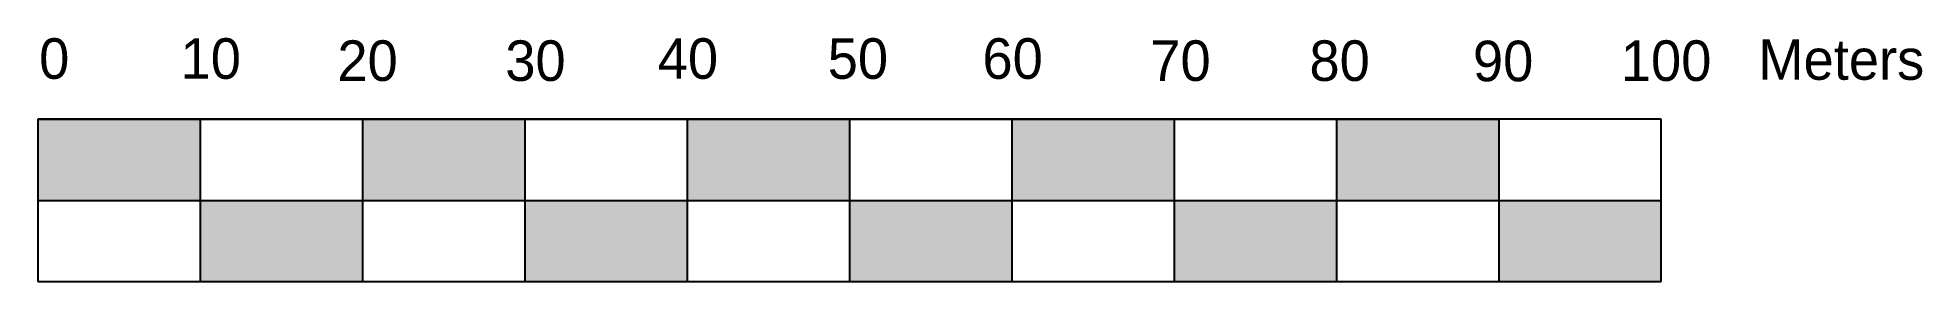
# Model space of a CAD drawing. Extents: x 0 to 116, y 0 to 15.
import ezdxf

# ---------------------------------------------------------------- set-up
doc = ezdxf.new("R2010")
doc.units = 0
doc.header["$MEASUREMENT"] = 0
doc.layers.get('0').update_dxf_attribs({"linetype": 'CONTINUOUS'})
doc.styles.add('rtw_iso', font='iso-rtw.shx')

msp = doc.modelspace()

# ---------------------------------------------------------------- hatches: boundary and pattern name
h = msp.add_hatch(color=256)
h.paths.add_polyline_path([(10, 10), (0, 10), (0, 5), (10, 5)])
h.paths.add_polyline_path([(20, 0), (20, 5), (10, 5), (10, 0)])
h.paths.add_polyline_path([(30, 5), (30, 10), (20, 10), (20, 5)])
h.paths.add_polyline_path([(40, 0), (40, 5), (30, 5), (30, 0)])
h.paths.add_polyline_path([(50, 5), (50, 10), (40, 10), (40, 5)])
h.paths.add_polyline_path([(60, 0), (60, 5), (50, 5), (50, 0)])
h.paths.add_polyline_path([(60, 10), (60, 5), (70, 5), (70, 10)])
h.paths.add_polyline_path([(80, 0), (80, 5), (70, 5), (70, 0)])
h.paths.add_polyline_path([(90, 5), (90, 10), (80, 10), (80, 5)])
h.paths.add_polyline_path([(90, 5), (90, 0), (100, 0), (100, 5)])

# ---------------------------------------------------------------- linework, layer by layer
for p, q in [((100, 10), (0, 10)), ((0, 10), (0, 0)), ((10, 10), (10, 0)), ((20, 10), (20, 0)), ((30, 10), (30, 0)), ((40, 10), (40, 0)), ((50, 10), (50, 0)), ((60, 10), (60, 0)), ((70, 10), (70, 0)), ((80, 10), (80, 0)), ((90, 10), (90, 0)), ((100, 0), (100, 10)), ((0, 5), (100, 5)), ((0, 0), (100, 0))]:
    msp.add_line(p, q)
msp.add_lwpolyline([(0, 10), (90, 10), (90, 10)])

# ---------------------------------------------------------------- texts
at = {"style": 'rtw_iso'}
for s, p in [('0', (0.09, 12.5)), ('10', (8.8, 12.5)), ('20', (18.46, 12.37)), ('30', (28.8, 12.37)), ('40', (38.19, 12.5)), ('50', (48.66, 12.5)), ('60', (58.19, 12.5)), ('70', (68.53, 12.37)), ('80', (78.33, 12.37)), ('90', (88.4, 12.35)), ('100', (97.51, 12.37)), ('Meters', (105.98, 12.44))]:
    msp.add_text(s, height=2.5, dxfattribs=at).set_placement(p)

doc.saveas('drawing.dxf')
